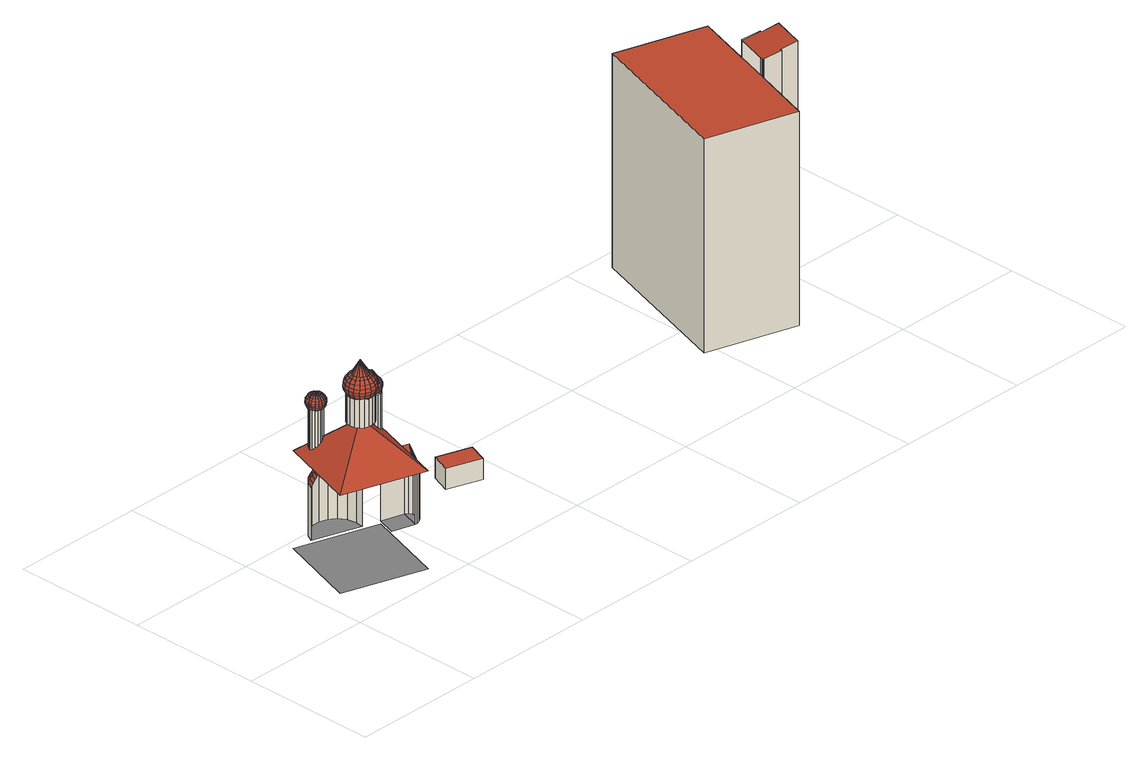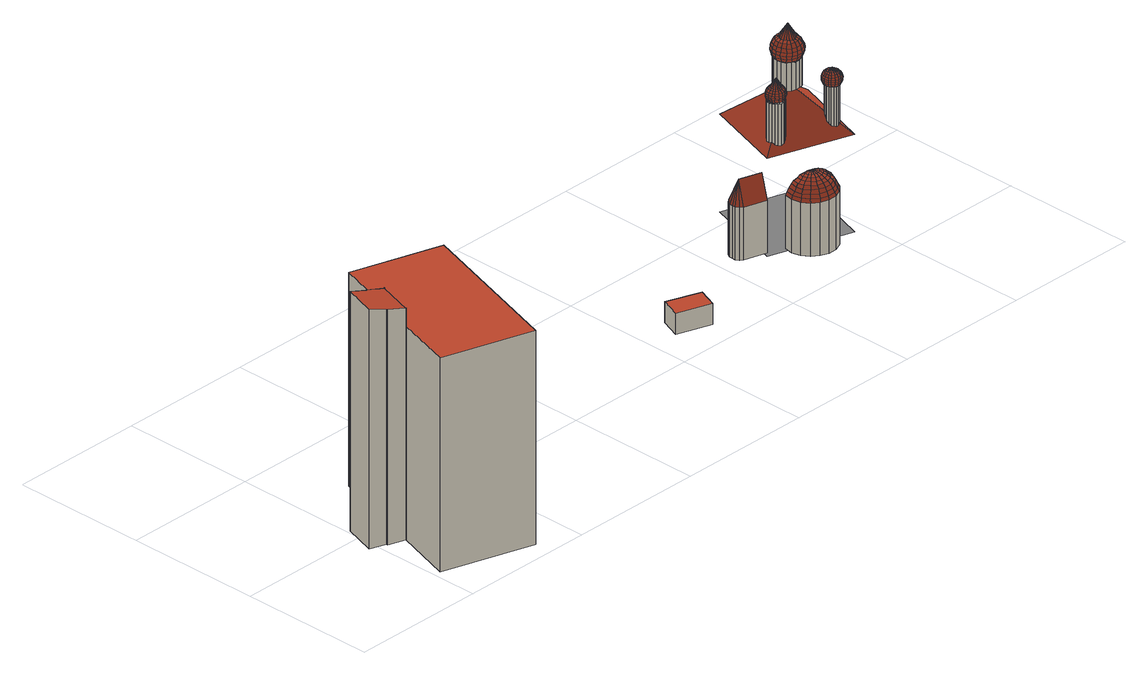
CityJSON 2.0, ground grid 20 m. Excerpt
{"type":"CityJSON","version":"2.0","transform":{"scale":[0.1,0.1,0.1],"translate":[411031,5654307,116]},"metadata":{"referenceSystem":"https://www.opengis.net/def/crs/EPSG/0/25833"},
"CityObjects":{
"building1":{"type":"Building","attributes":{"name":"Kirche des Heiligen Simeon vom Wunderbaren Berge","Gemeindeschluessel":14612000,"QualitaetDacherkennung":100,"Geometrietyp2DReferenz":"3000","function":"31001_3041","roofType":"9999"},"children":["building1-1","building1-2","building1-3","building1-4","building1-5","building1-6","building1-7","building1-8","building1-9","building1-10","building1-11"]},
"building1-1":{"type":"BuildingPart","attributes":{"Dachtyp_tdc":"tdcFreeFormRoof","Dachneigung":82.31,"QualitaetDacherkennung":100,"Geometrietyp2DReferenz":"3000","measuredHeight":8.08,"roofType":"5000"},"parents":["building1"],"geometry":[{"type":"Solid","lod":"2","boundaries":[[[[0,1,2,3]],[[1,4,5,2]],[[4,6,7,5]],[[6,8,9,7]],[[8,10,11,9]],[[10,12,13,11]],[[12,14,15,13]],[[14,16,17,15]],[[16,18,19,17]],[[18,20,21,19]],[[20,22,23,21]],[[22,24,25,23]],[[24,26,27,25]],[[26,28,29,27]],[[28,30,31,29]],[[30,32,33,31]],[[32,34,35,33]],[[34,0,3,35]],[[36,37,38]],[[36,38,39]],[[36,39,40]],[[36,40,41]],[[36,41,42]],[[36,42,43]],[[36,43,44]],[[36,44,45]],[[36,45,46]],[[36,46,47]],[[36,47,48]],[[36,48,49]],[[36,49,50]],[[36,50,51]],[[36,51,52]],[[36,52,53]],[[36,53,54]],[[36,54,37]],[[37,55,56,38]],[[38,56,57,39]],[[39,57,58,40]],[[40,58,59,41]],[[41,59,60,42]],[[42,60,61,43]],[[43,61,62,44]],[[44,62,63,45]],[[45,63,64,46]],[[46,64,65,47]],[[47,65,66,48]],[[48,66,67,49]],[[49,67,68,50]],[[50,68,69,51]],[[51,69,70,52]],[[52,70,71,53]],[[53,71,72,54]],[[54,72,55,37]],[[55,73,74,56]],[[56,74,75,57]],[[57,75,76,58]],[[58,76,77,59]],[[59,77,78,60]],[[60,78,79,61]],[[61,79,80,62]],[[62,80,81,63]],[[63,81,82,64]],[[64,82,83,65]],[[65,83,84,66]],[[66,84,85,67]],[[67,85,86,68]],[[68,86,87,69]],[[69,87,88,70]],[[70,88,89,71]],[[71,89,90,72]],[[72,90,73,55]],[[73,91,92,74]],[[74,92,93,75]],[[75,93,94,76]],[[76,94,95,77]],[[77,95,96,78]],[[78,96,97,79]],[[79,97,98,80]],[[80,98,99,81]],[[81,99,100,82]],[[82,100,101,83]],[[83,101,102,84]],[[84,102,103,85]],[[85,103,104,86]],[[86,104,105,87]],[[87,105,106,88]],[[88,106,107,89]],[[89,107,108,90]],[[90,108,91,73]],[[91,109,110,92]],[[92,110,111,93]],[[93,111,112,94]],[[94,112,113,95]],[[95,113,114,96]],[[96,114,115,97]],[[97,115,116,98]],[[98,116,117,99]],[[99,117,118,100]],[[100,118,119,101]],[[101,119,120,102]],[[102,120,121,103]],[[103,121,122,104]],[[104,122,123,105]],[[105,123,124,106]],[[106,124,125,107]],[[107,125,126,108]],[[108,126,109,91]],[[109,127,128,110]],[[110,128,129,111]],[[111,129,130,112]],[[112,130,131,113]],[[113,131,132,114]],[[114,132,133,115]],[[115,133,134,116]],[[116,134,135,117]],[[117,135,136,118]],[[118,136,137,119]],[[119,137,138,120]],[[120,138,139,121]],[[121,139,140,122]],[[122,140,141,123]],[[123,141,142,124]],[[124,142,143,125]],[[125,143,144,126]],[[126,144,127,109]],[[127,145,146,128]],[[128,146,147,129]],[[129,147,148,130]],[[130,148,149,131]],[[131,149,150,132]],[[132,150,151,133]],[[133,151,152,134]],[[134,152,153,135]],[[135,153,154,136]],[[136,154,155,137]],[[137,155,156,138]],[[138,156,157,139]],[[139,157,158,140]],[[140,158,159,141]],[[141,159,160,142]],[[142,160,161,143]],[[143,161,162,144]],[[144,162,145,127]],[[145,163,164,146]],[[146,164,165,147]],[[147,165,166,148]],[[148,166,167,149]],[[149,167,168,150]],[[150,168,169,151]],[[151,169,170,152]],[[152,170,171,153]],[[153,171,172,154]],[[154,172,173,155]],[[155,173,174,156]],[[156,174,175,157]],[[157,175,176,158]],[[158,176,177,159]],[[159,177,178,160]],[[160,178,179,161]],[[161,179,180,162]],[[162,180,163,145]],[[163,34,32,164]],[[164,32,30,165]],[[165,30,28,166]],[[166,28,26,167]],[[167,26,24,168]],[[168,24,22,169]],[[169,22,20,170]],[[170,20,18,171]],[[171,18,16,172]],[[172,16,14,173]],[[173,14,12,174]],[[174,12,10,175]],[[175,10,8,176]],[[176,8,6,177]],[[177,6,4,178]],[[178,4,1,179]],[[179,1,0,180]],[[180,0,34,163]],[[3,2,5,7,9,11,13,15,17,19,21,23,25,27,29,31,33,35]]]],"semantics":{"surfaces":[{"type":"WallSurface"},{"type":"RoofSurface"},{"type":"GroundSurface"}],"values":[[0,0,0,0,0,0,0,0,0,0,0,0,0,0,0,0,0,0,1,1,1,1,1,1,1,1,1,1,1,1,1,1,1,1,1,1,1,1,1,1,1,1,1,1,1,1,1,1,1,1,1,1,1,1,1,1,1,1,1,1,1,1,1,1,1,1,1,1,1,1,1,1,1,1,1,1,1,1,1,1,1,1,1,1,1,1,1,1,1,1,1,1,1,1,1,1,1,1,1,1,1,1,1,1,1,1,1,1,1,1,1,1,1,1,1,1,1,1,1,1,1,1,1,1,1,1,1,1,1,1,1,1,1,1,1,1,1,1,1,1,1,1,1,1,1,1,1,1,1,1,1,1,1,1,1,1,1,1,1,1,1,1,1,1,1,1,1,1,1,1,1,1,1,1,1,1,1,1,1,1,2]]}}]},
"building1-2":{"type":"BuildingPart","attributes":{"Dachtyp_tdc":"tdcFreeFormRoof","Dachneigung":82.28,"QualitaetDacherkennung":100,"Geometrietyp2DReferenz":"3000","measuredHeight":7.26,"roofType":"5000"},"parents":["building1"],"geometry":[{"type":"Solid","lod":"2","boundaries":[[[[181,182,183,184]],[[184,183,185,186]],[[186,185,187,188]],[[188,187,189,190]],[[190,189,191,192]],[[192,191,193,194]],[[194,193,195,196]],[[196,195,197,198]],[[198,197,199,200]],[[200,199,201,202]],[[202,201,203,204]],[[204,203,205,206]],[[206,205,207,208]],[[208,207,209,210]],[[210,209,211,212]],[[212,211,213,214]],[[214,213,215,216]],[[215,217,218,182]],[[182,218,219,183]],[[183,219,220,185]],[[185,220,221,187]],[[187,221,222,189]],[[189,222,223,191]],[[191,223,224,193]],[[193,224,225,195]],[[195,225,226,197]],[[197,226,227,199]],[[199,227,228,201]],[[201,228,229,203]],[[203,229,230,205]],[[205,230,231,207]],[[207,231,232,209]],[[209,232,233,211]],[[211,233,234,213]],[[213,234,217,215]],[[217,235,236,218]],[[218,236,237,219]],[[219,237,238,220]],[[220,238,239,221]],[[221,239,240,222]],[[222,240,241,223]],[[223,241,242,224]],[[224,242,243,225]],[[225,243,244,226]],[[226,244,245,227]],[[227,245,246,228]],[[228,246,247,229]],[[229,247,248,230]],[[230,248,249,231]],[[231,249,250,232]],[[232,250,251,233]],[[233,251,252,234]],[[234,252,235,217]],[[235,253,254,236]],[[236,254,255,237]],[[237,255,256,238]],[[238,256,257,239]],[[239,257,258,240]],[[240,258,259,241]],[[241,259,260,242]],[[242,260,261,243]],[[243,261,262,244]],[[244,262,263,245]],[[245,263,264,246]],[[246,264,265,247]],[[247,265,266,248]],[[248,266,267,249]],[[249,267,268,250]],[[250,268,269,251]],[[251,269,270,252]],[[252,270,253,235]],[[271,272,273,274,275,276,277,278,279,280,281,282,283,284,285,286,287,288]],[[270,269,272,271]],[[269,268,273,272]],[[268,267,274,273]],[[267,266,275,274]],[[266,265,276,275]],[[265,264,277,276]],[[264,263,278,277]],[[263,262,279,278]],[[262,261,280,279]],[[261,260,281,280]],[[260,259,282,281]],[[259,258,283,282]],[[258,257,284,283]],[[257,256,285,284]],[[256,255,286,285]],[[255,254,287,286]],[[254,253,288,287]],[[253,270,271,288]],[[289,290,291]],[[289,291,292]],[[289,292,293]],[[289,293,294]],[[289,294,295]],[[289,295,296]],[[289,296,297]],[[289,297,298]],[[289,298,299]],[[289,299,300]],[[289,300,301]],[[289,301,302]],[[289,302,303]],[[289,303,304]],[[289,304,305]],[[289,305,306]],[[289,306,307]],[[289,307,290]],[[290,308,309,291]],[[291,309,310,292]],[[292,310,311,293]],[[293,311,312,294]],[[294,312,313,295]],[[295,313,314,296]],[[296,314,315,297]],[[297,315,316,298]],[[298,316,317,299]],[[299,317,318,300]],[[300,318,319,301]],[[301,319,320,302]],[[302,320,321,303]],[[303,321,322,304]],[[304,322,323,305]],[[305,323,324,306]],[[306,324,325,307]],[[307,325,308,290]],[[308,326,327,309]],[[309,327,328,310]],[[310,328,329,311]],[[311,329,330,312]],[[312,330,331,313]],[[313,331,332,314]],[[314,332,333,315]],[[315,333,334,316]],[[316,334,335,317]],[[317,335,336,318]],[[318,336,337,319]],[[319,337,338,320]],[[320,338,339,321]],[[321,339,340,322]],[[322,340,341,323]],[[323,341,342,324]],[[324,342,343,325]],[[325,343,326,308]],[[326,344,345,327]],[[327,345,346,328]],[[328,346,347,329]],[[329,347,348,330]],[[330,348,349,331]],[[331,349,350,332]],[[332,350,351,333]],[[333,351,352,334]],[[334,352,353,335]],[[335,353,354,336]],[[336,354,355,337]],[[337,355,356,338]],[[338,356,357,339]],[[339,357,358,340]],[[340,358,359,341]],[[341,359,360,342]],[[342,360,361,343]],[[343,361,344,326]],[[344,216,181,345]],[[345,181,184,346]],[[346,184,186,347]],[[347,186,188,348]],[[348,188,190,349]],[[349,190,192,350]],[[350,192,194,351]],[[351,194,196,352]],[[352,196,198,353]],[[353,198,200,354]],[[354,200,202,355]],[[355,202,204,356]],[[356,204,206,357]],[[357,206,208,358]],[[358,208,210,359]],[[359,210,212,360]],[[360,212,214,361]],[[361,214,216,344]],[[216,215,182,181]]]],"semantics":{"surfaces":[{"type":"RoofSurface"},{"type":"GroundSurface"},{"type":"WallSurface"}],"values":[[0,0,0,0,0,0,0,0,0,0,0,0,0,0,0,0,0,0,0,0,0,0,0,0,0,0,0,0,0,0,0,0,0,0,0,0,0,0,0,0,0,0,0,0,0,0,0,0,0,0,0,0,0,0,0,0,0,0,0,0,0,0,0,0,0,0,0,0,0,0,0,1,2,2,2,2,2,2,2,2,2,2,2,2,2,2,2,2,2,2,0,0,0,0,0,0,0,0,0,0,0,0,0,0,0,0,0,0,0,0,0,0,0,0,0,0,0,0,0,0,0,0,0,0,0,0,0,0,0,0,0,0,0,0,0,0,0,0,0,0,0,0,0,0,0,0,0,0,0,0,0,0,0,0,0,0,0,0,0,0,0,0,0,0,0,0,0,0,0,0,0,0,0,0,0,0,0,0,0,0,0]]}}]},
"building1-3":{"type":"BuildingPart","attributes":{"Dachtyp_tdc":"tdcPolyFlatRoof","Dachneigung":0,"QualitaetDacherkennung":100,"Geometrietyp2DReferenz":"3000","measuredHeight":5.26,"roofType":"1000"},"parents":["building1"],"geometry":[{"type":"Solid","lod":"2","boundaries":[[[[362,363,364,365]],[[363,366,367,364]],[[366,368,369,367]],[[368,370,371,369]],[[370,372,373,371]],[[372,374,375,373]],[[374,376,377,375]],[[376,378,379,377]],[[378,380,381,379]],[[380,382,383,381]],[[382,384,385,383]],[[384,386,387,385]],[[386,388,389,387]],[[388,390,391,389]],[[390,392,393,391]],[[392,394,395,393]],[[394,396,397,395]],[[396,362,365,397]],[[396,394,392,390,388,386,384,382,380,378,376,374,372,370,368,366,363,362]],[[365,364,367,369,371,373,375,377,379,381,383,385,387,389,391,393,395,397]]]],"semantics":{"surfaces":[{"type":"WallSurface"},{"type":"RoofSurface"},{"type":"GroundSurface"}],"values":[[0,0,0,0,0,0,0,0,0,0,0,0,0,0,0,0,0,0,1,2]]}}]},
"building1-4":{"type":"BuildingPart","attributes":{"Dachtyp_tdc":"tdcPyramidRoof","Dachneigung":45,"QualitaetDacherkennung":100,"Geometrietyp2DReferenz":"3000","measuredHeight":20.8,"roofType":"4000"},"parents":["building1"],"geometry":[{"type":"MultiSurface","lod":"2","boundaries":[[[398,399,400]],[[401,398,400]],[[402,401,400]],[[399,402,400]],[[403,404,405,406]]],"semantics":{"surfaces":[{"type":"RoofSurface"},{"type":"GroundSurface"}],"values":[0,0,0,0,1]}}]},
"building1-5":{"type":"BuildingPart","attributes":{"Dachtyp_tdc":"tdcTentRoof","Dachneigung":58.61,"QualitaetDacherkennung":100,"Geometrietyp2DReferenz":"3000","measuredHeight":1.96,"roofType":"4000"},"parents":["building1"],"geometry":[{"type":"Solid","lod":"2","boundaries":[[[[407,408,409]],[[410,407,409]],[[411,410,409]],[[412,411,409]],[[413,412,409]],[[414,413,409]],[[415,414,409]],[[416,415,409]],[[417,416,409]],[[418,417,409]],[[419,418,409]],[[420,419,409]],[[421,420,409]],[[422,421,409]],[[423,422,409]],[[424,423,409]],[[425,424,409]],[[408,425,409]],[[408,407,410,411,412,413,414,415,416,417,418,419,420,421,422,423,424,425]]]],"semantics":{"surfaces":[{"type":"RoofSurface"},{"type":"GroundSurface"}],"values":[[0,0,0,0,0,0,0,0,0,0,0,0,0,0,0,0,0,0,1]]}}]},
"building1-6":{"type":"BuildingPart","attributes":{"Dachtyp_tdc":"tdcFreeFormRoof","Dachneigung":89.97,"QualitaetDacherkennung":100,"Geometrietyp2DReferenz":"3000","measuredHeight":10.67,"roofType":"5000"},"parents":["building1"],"geometry":[{"type":"MultiSurface","lod":"2","boundaries":[[[426,427,428,429]],[[427,430,431,428]],[[430,432,433,431]],[[432,434,435,433]],[[434,436,437,435]],[[436,438,439,437]],[[438,440,441,439]],[[440,442,443,441]],[[442,444,445,443]],[[446,447,448]],[[446,448,449]],[[446,449,450]],[[446,450,451]],[[446,451,452]],[[446,452,453]],[[446,453,454]],[[446,454,455]],[[446,455,456]],[[446,456,447]],[[447,457,458,448]],[[448,458,459,449]],[[449,459,460,450]],[[450,460,461,451]],[[451,461,462,452]],[[452,462,463,453]],[[453,463,464,454]],[[454,464,465,455]],[[455,465,466,456]],[[456,466,457,447]],[[457,467,468,458]],[[458,468,469,459]],[[459,469,470,460]],[[460,470,471,461]],[[461,471,472,462]],[[462,472,473,463]],[[463,473,474,464]],[[464,474,475,465]],[[465,475,476,466]],[[466,476,467,457]],[[468,477,478,469]],[[469,478,479,470]],[[470,479,480,471]],[[471,480,481,472]],[[472,481,482,473]],[[473,482,483,474]],[[474,483,484,475]],[[475,484,485,476]],[[476,485,486,467]],[[486,487,488,477]],[[477,488,489,478]],[[478,489,490,479]],[[479,490,491,480]],[[480,491,492,481]],[[481,492,493,482]],[[482,493,494,483]],[[483,494,495,484]],[[484,495,496,485]],[[485,496,487,486]],[[488,497,498,489]],[[489,498,499,490]],[[490,499,500,491]],[[491,500,501,492]],[[492,501,502,493]],[[493,502,503,494]],[[494,503,504,495]],[[495,504,505,496]],[[496,505,506,487]],[[497,507,508,498]],[[498,508,509,499]],[[499,509,510,500]],[[500,510,511,501]],[[501,511,512,502]],[[502,512,513,503]],[[503,513,514,504]],[[504,514,515,505]],[[505,515,516,506]],[[507,517,518,508]],[[508,518,519,509]],[[509,519,520,510]],[[510,520,521,511]],[[511,521,522,512]],[[512,522,523,513]],[[513,523,524,514]],[[514,524,525,515]],[[515,525,526,516]],[[517,444,442,518]],[[518,442,440,519]],[[519,440,438,520]],[[520,438,436,521]],[[521,436,434,522]],[[522,434,432,523]],[[523,432,430,524]],[[524,430,427,525]],[[525,427,426,526]],[[429,428,431,433,435,437,439,441,443,445]]],"semantics":{"surfaces":[{"type":"WallSurface"},{"type":"RoofSurface"},{"type":"GroundSurface"}],"values":[0,0,0,0,0,0,0,0,0,1,1,1,1,1,1,1,1,1,1,1,1,1,1,1,1,1,1,1,1,1,1,1,1,1,1,1,1,1,1,1,1,1,1,1,1,1,1,1,1,1,1,1,1,1,1,1,1,1,1,1,1,1,1,1,1,1,1,1,1,1,1,1,1,1,1,1,1,1,1,1,1,1,1,1,1,1,1,1,1,1,1,1,1,1,2]}}]},
"building1-7":{"type":"BuildingPart","attributes":{"Dachtyp_tdc":"tdcFreeFormRoof","Dachneigung":82.31,"QualitaetDacherkennung":100,"Geometrietyp2DReferenz":"3000","measuredHeight":2.2,"roofType":"5000"},"parents":["building1"],"geometry":[{"type":"MultiSurface","lod":"2","boundaries":[[[527,528,529]],[[527,529,530]],[[527,530,531]],[[527,531,532]],[[527,532,533]],[[527,533,534]],[[527,534,535]],[[527,535,536]],[[527,536,537]],[[527,537,538]],[[527,538,539]],[[527,539,540]],[[527,540,541]],[[527,541,542]],[[527,542,543]],[[527,543,544]],[[527,544,545]],[[527,545,528]],[[528,546,547,529]],[[529,547,548,530]],[[530,548,549,531]],[[531,549,550,532]],[[532,550,551,533]],[[533,551,552,534]],[[534,552,553,535]],[[535,553,554,536]],[[536,554,555,537]],[[537,555,556,538]],[[538,556,557,539]],[[539,557,558,540]],[[540,558,559,541]],[[541,559,560,542]],[[542,560,561,543]],[[543,561,562,544]],[[544,562,563,545]],[[545,563,546,528]],[[546,564,565,547]],[[547,565,566,548]],[[548,566,567,549]],[[549,567,568,550]],[[550,568,569,551]],[[551,569,570,552]],[[552,570,571,553]],[[553,571,572,554]],[[554,572,573,555]],[[555,573,574,556]],[[556,574,575,557]],[[557,575,576,558]],[[558,576,577,559]],[[559,577,578,560]],[[560,578,579,561]],[[561,579,580,562]],[[562,580,581,563]],[[563,581,564,546]],[[564,582,583,565]],[[565,583,584,566]],[[566,584,585,567]],[[567,585,586,568]],[[568,586,587,569]],[[569,587,588,570]],[[570,588,589,571]],[[571,589,590,572]],[[572,590,591,573]],[[573,591,592,574]],[[574,592,593,575]],[[575,593,594,576]],[[576,594,595,577]],[[577,595,596,578]],[[578,596,597,579]],[[579,597,598,580]],[[580,598,599,581]],[[581,599,582,564]],[[582,600,601,583]],[[583,601,602,584]],[[584,602,603,585]],[[585,603,604,586]],[[586,604,605,587]],[[587,605,606,588]],[[588,606,607,589]],[[589,607,608,590]],[[590,608,609,591]],[[591,609,610,592]],[[592,610,611,593]],[[593,611,612,594]],[[594,612,613,595]],[[595,613,614,596]],[[596,614,615,597]],[[597,615,616,598]],[[598,616,617,599]],[[599,617,600,582]],[[600,618,619,601]],[[601,619,620,602]],[[602,620,621,603]],[[603,621,622,604]],[[604,622,623,605]],[[605,623,624,606]],[[606,624,625,607]],[[607,625,626,608]],[[608,626,627,609]],[[609,627,628,610]],[[610,628,629,611]],[[611,629,630,612]],[[612,630,631,613]],[[613,631,632,614]],[[614,632,633,615]],[[615,633,634,616]],[[616,634,635,617]],[[617,635,618,600]],[[618,636,637,619]],[[619,637,638,620]],[[620,638,639,621]],[[621,639,640,622]],[[622,640,641,623]],[[623,641,642,624]],[[624,642,643,625]],[[625,643,644,626]],[[626,644,645,627]],[[627,645,646,628]],[[628,646,647,629]],[[629,647,648,630]],[[630,648,649,631]],[[631,649,650,632]],[[632,650,651,633]],[[633,651,652,634]],[[634,652,653,635]],[[635,653,636,618]],[[636,654,655,637]],[[637,655,656,638]],[[638,656,657,639]],[[639,657,658,640]],[[640,658,659,641]],[[641,659,660,642]],[[642,660,661,643]],[[643,661,662,644]],[[644,662,663,645]],[[645,663,664,646]],[[646,664,665,647]],[[647,665,666,648]],[[648,666,667,649]],[[649,667,668,650]],[[650,668,669,651]],[[651,669,670,652]],[[652,670,671,653]],[[653,671,654,636]],[[654,672,673,655]],[[655,673,674,656]],[[656,674,675,657]],[[657,675,676,658]],[[658,676,677,659]],[[659,677,678,660]],[[660,678,679,661]],[[661,679,680,662]],[[662,680,681,663]],[[663,681,682,664]],[[664,682,683,665]],[[665,683,684,666]],[[666,684,685,667]],[[667,685,686,668]],[[668,686,687,669]],[[669,687,688,670]],[[670,688,689,671]],[[671,689,672,654]]],"semantics":{"surfaces":[{"type":"RoofSurface"}],"values":[0,0,0,0,0,0,0,0,0,0,0,0,0,0,0,0,0,0,0,0,0,0,0,0,0,0,0,0,0,0,0,0,0,0,0,0,0,0,0,0,0,0,0,0,0,0,0,0,0,0,0,0,0,0,0,0,0,0,0,0,0,0,0,0,0,0,0,0,0,0,0,0,0,0,0,0,0,0,0,0,0,0,0,0,0,0,0,0,0,0,0,0,0,0,0,0,0,0,0,0,0,0,0,0,0,0,0,0,0,0,0,0,0,0,0,0,0,0,0,0,0,0,0,0,0,0,0,0,0,0,0,0,0,0,0,0,0,0,0,0,0,0,0,0,0,0,0,0,0,0,0,0,0,0,0,0,0,0,0,0,0,0]}}]},
"building1-8":{"type":"BuildingPart","attributes":{"Dachtyp_tdc":"tdcTentRoof","Dachneigung":58.6,"QualitaetDacherkennung":100,"Geometrietyp2DReferenz":"3000","measuredHeight":1.21,"roofType":"4000"},"parents":["building1"],"geometry":[{"type":"Solid","lod":"2","boundaries":[[[[562,690,691]],[[692,562,691]],[[693,692,691]],[[694,693,691]],[[695,694,691]],[[557,695,691]],[[696,557,691]],[[555,696,691]],[[697,555,691]],[[698,697,691]],[[552,698,691]],[[551,552,691]],[[550,551,691]],[[549,550,691]],[[699,549,691]],[[700,699,691]],[[701,700,691]],[[690,701,691]],[[690,562,692,693,694,695,557,696,555,697,698,552,551,550,549,699,700,701]]]],"semantics":{"surfaces":[{"type":"RoofSurface"},{"type":"GroundSurface"}],"values":[[0,0,0,0,0,0,0,0,0,0,0,0,0,0,0,0,0,0,1]]}}]},
"building1-9":{"type":"BuildingPart","attributes":{"Dachtyp_tdc":"tdcPolyFlatRoof","Dachneigung":0,"QualitaetDacherkennung":100,"Geometrietyp2DReferenz":"3000","measuredHeight":6.14,"roofType":"1000"},"parents":["building1"],"geometry":[{"type":"MultiSurface","lod":"2","boundaries":[[[702,703,704,705]],[[703,706,707,704]],[[706,708,709,707]],[[708,710,711,709]],[[710,712,713,711]],[[712,714,715,713]],[[714,716,717,715]],[[716,718,719,717]],[[718,720,721,719]],[[720,722,723,721]],[[722,724,725,723]],[[724,726,727,725]],[[726,728,729,727]],[[728,730,731,729]],[[730,732,733,731]],[[732,734,735,733]],[[734,736,737,735]],[[736,702,705,737]],[[705,704,707,709,711,713,715,717,719,721,723,725,727,729,731,733,735,737]]],"semantics":{"surfaces":[{"type":"WallSurface"},{"type":"GroundSurface"}],"values":[0,0,0,0,0,0,0,0,0,0,0,0,0,0,0,0,0,0,1]}}]},
"building1-10":{"type":"BuildingPart","attributes":{"Dachtyp_tdc":"tdcGableRoof","Dachneigung":66.31,"QualitaetDacherkennung":100,"Geometrietyp2DReferenz":"3000","measuredHeight":11.18,"roofType":"3100"},"parents":["building1"],"geometry":[{"type":"MultiSurface","lod":"2","boundaries":[[[738,739,740,741]],[[742,743,744,745]],[[739,738,745,744]],[[746,747,741,740]]],"semantics":{"surfaces":[{"type":"WallSurface"},{"type":"RoofSurface"},{"type":"GroundSurface"}],"values":[0,1,1,2]}}]},
"building1-11":{"type":"BuildingPart","attributes":{"Dachtyp_tdc":"tdcTentRoof","Dachneigung":89.99,"QualitaetDacherkennung":100,"Geometrietyp2DReferenz":"3000","measuredHeight":11.19,"roofType":"4000"},"parents":["building1"],"geometry":[{"type":"MultiSurface","lod":"2","boundaries":[[[748,749,750,751]],[[749,752,753,750]],[[752,754,755,753]],[[754,743,746,755]],[[739,756,757,740]],[[756,758,759,757]],[[758,760,761,759]],[[760,748,751,761]],[[749,748,744]],[[752,749,744]],[[754,752,744]],[[743,754,744]],[[756,739,744]],[[758,756,744]],[[760,758,744]],[[748,760,744]],[[751,750,753,755,746,740,757,759,761]]],"semantics":{"surfaces":[{"type":"WallSurface"},{"type":"RoofSurface"},{"type":"GroundSurface"}],"values":[0,0,0,0,0,0,0,0,1,1,1,1,1,1,1,1,2]}}]},
"building2":{"type":"Building","attributes":{"Dachtyp_tdc":"tdcPolyFlatRoof","Gemeindeschluessel":14612000,"Dachneigung":0,"QualitaetDacherkennung":43,"Geometrietyp2DReferenz":"3000","measuredHeight":3.14,"function":"31001_9998","roofType":"1000"},"geometry":[{"type":"Solid","lod":"2","boundaries":[[[[762,763,764,765]],[[763,766,767,764]],[[766,768,769,767]],[[768,762,765,769]],[[768,766,763,762]],[[765,764,767,769]]]],"semantics":{"surfaces":[{"type":"WallSurface"},{"type":"RoofSurface"},{"type":"GroundSurface"}],"values":[[0,0,0,0,1,2]]}}]},
"building3":{"type":"Building","attributes":{"Gemeindeschluessel":14612000,"Geometrietyp2DReferenz":"3000","function":"31001_9998","roofType":"9999"},"children":["building3-1","building3-2"]},
"building3-1":{"type":"BuildingPart","attributes":{"Dachtyp_tdc":"tdcPolyFlatRoof","Dachneigung":12.58,"QualitaetDacherkennung":25,"Geometrietyp2DReferenz":"3000","measuredHeight":35.52,"roofType":"2100"},"parents":["building3"],"geometry":[{"type":"MultiSurface","lod":"2","boundaries":[[[770,771,772,773,774]],[[771,775,776,772]],[[775,777,778,776]],[[777,779,780,778]],[[779,781,782,780]],[[781,783,784,782]],[[783,785,786,784]],[[785,787,788,786]],[[787,789,790,791,788]],[[789,787,785,783,781,779,777,775,771,770,792,793]],[[773,772,776,778,780,782,784,786,788,791]]],"semantics":{"surfaces":[{"type":"WallSurface"},{"type":"RoofSurface"},{"type":"GroundSurface"}],"values":[0,0,0,0,0,0,0,0,0,1,2]}}]},
"building3-2":{"type":"BuildingPart","attributes":{"Dachtyp_tdc":"tdcPolyFlatRoof","Dachneigung":0,"QualitaetDacherkennung":57,"Geometrietyp2DReferenz":"3000","measuredHeight":31.68,"roofType":"1000"},"parents":["building3"],"geometry":[{"type":"MultiSurface","lod":"2","boundaries":[[[790,794,795,791]],[[794,796,797,795]],[[796,798,799,797]],[[798,800,801,799]],[[800,774,773,801]],[[800,798,796,794,790,774]],[[791,795,797,799,801,773]]],"semantics":{"surfaces":[{"type":"WallSurface"},{"type":"RoofSurface"},{"type":"GroundSurface"}],"values":[0,0,0,0,0,1,2]}}]}
},
"vertices":[
[69,131,248],[68,128,248],[68,128,189],[69,131,189],[65,125,248],[65,125,189],[62,124,248],[62,124,189],[59,124,248],[59,124,189],[55,125,248],[55,125,189],[53,128,248],[53,128,189],[51,131,248],[51,131,189],[50,134,248],[50,134,189],[51,137,248],[51,137,189],[53,140,248],[53,140,189],[55,142,248],[55,142,189],[59,144,248],[59,144,189],[62,144,248],[62,144,189],[65,142,248],[65,142,189],[68,140,248],[68,140,189],[69,137,248],[69,137,189],[70,134,248],[70,134,189],[60,134,270],[64,134,269],[64,135,269],[63,136,269],[62,137,269],[61,137,269],[60,137,269],[58,137,269],[57,136,269],[57,135,269],[57,134,269],[57,133,269],[57,132,269],[58,131,269],[60,130,269],[61,130,269],[62,131,269],[63,132,269],[64,133,269],[67,134,268],[67,136,268],[66,138,268],[64,140,268],[61,141,268],[59,141,268],[57,140,268],[55,138,268],[54,136,268],[53,134,268],[54,132,268],[55,129,268],[57,128,268],[59,127,268],[61,127,268],[64,128,268],[66,129,268],[67,132,268],[70,134,266],[70,137,266],[68,140,266],[65,143,266],[62,144,266],[58,144,266],[55,143,266],[53,140,266],[51,137,266],[50,134,266],[51,131,266],[53,128,266],[55,125,266],[58,124,266],[62,124,266],[65,125,266],[68,128,266],[70,131,266],[72,134,263],[72,138,263],[70,142,263],[66,144,263],[62,146,263],[58,146,263],[54,144,263],[51,142,263],[49,138,263],[48,134,263],[49,130,263],[51,126,263],[54,123,263],[58,122,263],[62,122,263],[66,123,263],[70,126,263],[72,130,263],[74,134,260],[73,139,260],[71,143,260],[67,146,260],[63,147,260],[58,147,260],[53,146,260],[50,143,260],[47,139,260],[47,134,260],[47,129,260],[50,125,260],[53,122,260],[58,121,260],[63,121,260],[67,122,260],[71,125,260],[73,129,260],[74,134,257],[73,139,257],[71,143,257],[67,146,257],[63,148,257],[58,148,257],[53,146,257],[49,143,257],[47,139,257],[46,134,257],[47,129,257],[49,125,257],[53,122,257],[58,120,257],[63,120,257],[67,122,257],[71,125,257],[73,129,257],[74,134,254],[73,139,254],[71,143,254],[67,146,254],[63,147,254],[58,147,254],[53,146,254],[50,143,254],[48,139,254],[47,134,254],[48,129,254],[50,125,254],[53,122,254],[58,121,254],[63,121,254],[67,122,254],[71,125,254],[73,129,254],[72,134,250],[72,138,250],[69,142,250],[66,144,250],[62,146,250],[58,146,250],[54,144,250],[51,142,250],[49,138,250],[48,134,250],[49,130,250],[51,126,250],[54,123,250],[58,122,250],[62,122,250],[66,123,250],[69,126,250],[72,130,250],
[108,89,296],[109,89,291],[105,96,291],[104,96,296],[99,101,291],[99,101,296],[92,104,291],[92,103,296],[84,104,291],[84,103,296],[76,101,291],[77,101,296],[70,96,291],[71,96,296],[66,89,291],[67,89,296],[65,82,291],[66,82,296],[66,74,291],[67,74,296],[70,67,291],[71,67,296],[76,62,291],[77,63,296],[84,59,291],[84,60,296],[92,59,291],[92,60,296],[99,62,291],[99,63,296],[105,67,291],[104,67,296],[109,74,291],[108,74,296],[110,82,291],[110,82,296],[110,82,286],[108,89,286],[104,96,286],[99,100,286],[91,103,286],[84,103,286],[77,100,286],[71,96,286],[67,89,286],[66,82,286],[67,74,286],[71,68,286],[77,63,286],[84,60,286],[91,60,286],[99,63,286],[104,68,286],[108,74,286],[107,82,281],[106,88,281],[103,94,281],[97,98,281],[91,101,281],[84,101,281],[78,98,281],[73,94,281],[69,88,281],[68,82,281],[69,75,281],[73,69,281],[78,65,281],[84,62,281],[91,62,281],[97,65,281],[103,69,281],[106,75,281],[104,82,276],[103,87,276],[100,92,276],[96,95,276],[90,97,276],[85,97,276],[80,95,276],[76,92,276],[73,87,276],[72,82,276],[73,76,276],[76,71,276],[80,68,276],[85,66,276],[90,66,276],[96,68,276],[100,71,276],[103,76,276],[103,76,239],[100,71,239],[96,68,239],[90,66,239],[85,66,239],[80,68,239],[76,71,239],[73,76,239],[72,82,239],[73,87,239],[76,92,239],[80,95,239],[85,97,239],[90,97,239],[96,95,239],[100,92,239],[103,87,239],[104,82,239],[88,82,312],[94,82,311],[93,84,311],[92,85,311],[91,87,311],[89,87,311],[87,87,311],[85,87,311],[83,85,311],[82,84,311],[82,82,311],[82,80,311],[83,78,311],[85,76,311],[87,76,311],[89,76,311],[91,76,311],[92,78,311],[93,80,311],[99,82,309],[98,85,309],[96,89,309],[93,91,309],[90,93,309],[86,93,309],[82,91,309],[79,89,309],[77,85,309],[76,82,309],[77,78,309],[79,74,309],[82,72,309],[86,70,309],[90,70,309],[93,72,309],[96,74,309],[98,78,309],[104,82,306],[103,87,306],[100,92,306],[96,95,306],[90,97,306],[85,97,306],[80,95,306],[75,92,306],[73,87,306],[72,82,306],[73,76,306],[75,71,306],[80,68,306],[85,66,306],[90,66,306],[96,68,306],[100,71,306],[103,76,306],[107,82,301],[106,88,301],[103,94,301],[98,99,301],[91,101,301],[84,101,301],[78,99,301],[73,94,301],[69,88,301],[68,82,301],[69,75,301],[73,69,301],[78,65,301],[84,62,301],[91,62,301],[98,65,301],[103,69,301],[106,75,301],
[106,75,291],[102,69,291],[102,69,238],[106,75,238],[97,65,291],[97,65,238],[91,63,291],[91,63,238],[84,63,291],[84,63,238],[78,65,291],[78,65,238],[73,69,291],[73,69,238],[70,75,291],[70,75,238],[69,82,291],[69,82,238],[70,88,291],[70,88,238],[73,94,291],[73,94,238],[78,98,291],[78,98,238],[84,100,291],[84,100,238],[91,100,291],[91,100,238],[97,98,291],[97,98,238],[102,94,291],[102,94,238],[106,88,291],[106,88,238],[107,82,291],[107,82,238],
[47,161,178],[8,41,178],[88,82,241],[167,122,178],[129,2,178],[8,41,33],[47,161,33],[167,122,33],[129,2,33],
[97,74,308],[99,77,308],[88,82,328],[94,71,308],[90,69,308],[86,69,308],[82,71,308],[78,74,308],[76,77,308],[75,82,308],[76,86,308],[78,89,308],[82,92,308],[86,94,308],[90,94,308],[94,92,308],[97,89,308],[99,86,308],[100,82,308],
[72,153,116],[78,164,116],[78,164,37],[72,153,37],[87,173,116],[87,173,37],[99,178,116],[99,178,37],[112,178,116],[112,178,37],[124,174,116],[124,174,37],[134,167,116],[134,167,37],[141,156,116],[141,156,37],[144,143,116],[144,143,37],[142,130,116],[142,130,37],[107,142,144],[102,143,144],[112,140,144],[112,142,144],[112,144,144],[111,145,144],[110,147,144],[108,147,144],[106,147,144],[104,146,144],[103,145,144],[97,145,143],[117,139,143],[118,142,143],[117,146,143],[115,149,143],[112,151,143],[108,152,143],[105,152,143],[101,151,143],[99,148,143],[92,147,141],[122,137,141],[123,142,141],[121,148,141],[119,152,141],[114,156,141],[109,157,141],[104,157,141],[99,155,141],[95,151,141],[126,136,138],[127,143,138],[126,149,138],[122,155,138],[117,160,138],[110,162,138],[103,162,138],[96,159,138],[91,154,138],[88,148,138],[84,149,135],[131,134,135],[132,143,135],[130,151,135],[125,158,135],[119,164,135],[110,166,135],[102,166,135],[94,163,135],[88,157,135],[134,133,131],[136,143,131],[134,153,131],[128,161,131],[120,167,131],[111,170,131],[101,170,131],[92,166,131],[84,159,131],[80,150,131],[137,132,126],[139,143,126],[137,154,126],[131,163,126],[122,170,126],[111,173,126],[100,173,126],[90,169,126],[82,161,126],[77,151,126],[140,131,121],[142,143,121],[139,155,121],[133,165,121],[123,173,121],[112,176,121],[100,176,121],[89,171,121],[80,163,121],[74,152,121],
[138,110,270],[142,110,269],[142,111,269],[141,112,269],[140,113,269],[139,113,269],[138,113,269],[137,113,269],[136,112,269],[135,111,269],[135,110,269],[135,108,269],[136,107,269],[137,106,269],[138,106,269],[139,106,269],[140,106,269],[141,107,269],[142,108,269],[145,110,268],[145,112,268],[144,114,268],[142,116,268],[140,117,268],[137,117,268],[135,116,268],[133,114,268],[132,112,268],[131,110,268],[132,107,268],[133,105,268],[135,104,268],[137,103,268],[140,103,268],[142,104,268],[144,105,268],[145,107,268],[148,110,266],[148,113,266],[146,116,266],[143,118,266],[140,119,266],[137,119,266],[133,118,266],[131,116,266],[129,113,266],[128,110,266],[129,106,266],[131,103,266],[133,101,266],[137,100,266],[140,100,266],[143,101,266],[146,103,266],[148,106,266],[151,110,263],[150,114,263],[148,117,263],[144,120,263],[140,122,263],[136,122,263],[132,120,263],[129,117,263],[127,114,263],[126,110,263],[127,105,263],[129,102,263],[132,99,263],[136,98,263],[140,98,263],[144,99,263],[148,102,263],[150,105,263],[152,110,260],[151,114,260],[149,118,260],[145,121,260],[141,123,260],[136,123,260],[132,121,260],[128,118,260],[126,114,260],[125,110,260],[126,105,260],[128,101,260],[132,98,260],[136,96,260],[141,96,260],[145,98,260],[149,101,260],[151,105,260],[152,110,257],[152,114,257],[149,119,257],[145,122,257],[141,123,257],[136,123,257],[131,122,257],[128,119,257],[125,114,257],[124,110,257],[125,105,257],[128,101,257],[131,98,257],[136,96,257],[141,96,257],[145,98,257],[149,101,257],[152,105,257],[152,110,254],[151,114,254],[149,118,254],[145,121,254],[141,123,254],[136,123,254],[132,121,254],[128,118,254],[126,114,254],[125,110,254],[126,105,254],[128,101,254],[132,98,254],[136,96,254],[141,96,254],[145,98,254],[149,101,254],[151,105,254],[150,110,250],[150,114,250],[148,117,250],[144,120,250],[140,122,250],[136,122,250],[132,120,250],[129,117,250],[127,114,250],[126,110,250],[127,106,250],[129,102,250],[132,99,250],[136,98,250],[140,98,250],[144,99,250],[148,102,250],[150,106,250],[148,110,248],[148,113,248],[146,116,248],[143,118,248],[140,119,248],[137,119,248],[133,118,248],[131,116,248],[129,113,248],[129,110,248],[129,106,248],[131,103,248],[133,101,248],[137,100,248],[140,100,248],[143,101,248],[146,103,248],[148,106,248],
[146,107,268],[138,110,280],[142,103,268],[140,102,268],[137,102,268],[135,103,268],[131,107,268],[131,112,268],[133,115,268],[144,115,268],[146,112,268],[146,110,268],
[150,105,248],[148,102,248],[148,102,186],[150,105,186],[145,99,248],[145,99,186],[141,97,248],[141,97,186],[136,97,248],[136,97,186],[132,99,248],[132,99,186],[129,102,248],[129,102,186],[127,105,248],[127,105,186],[126,110,248],[126,110,186],[127,114,248],[127,114,186],[129,118,248],[129,118,186],[132,120,248],[132,120,186],[136,122,248],[136,122,186],[141,122,248],[141,122,186],[145,120,248],[145,120,186],[148,118,248],[148,118,186],[150,114,248],[150,114,186],[151,110,248],[151,110,186],
[167,122,116],[200,112,116],[200,112,38],[167,122,38],[158,94,116],[191,84,116],[195,98,150],[163,108,150],[191,84,38],[158,94,38],
[207,94,116],[204,89,116],[204,89,38],[207,94,38],[200,86,116],[200,86,38],[195,84,116],[195,84,38],[204,109,116],[204,109,38],[207,104,116],[207,104,38],[207,99,116],[207,99,38],
[306,140,48],[317,169,48],[317,169,17],[306,140,17],[367,152,48],[367,152,17],[356,122,48],[356,122,17],
[963,247,354],[963,246,354],[963,246,10],[963,247,10],[963,247,327],[988,238,359],[988,238,10],[988,236,359],[988,236,10],[1011,228,365],[1011,228,10],[996,180,365],[996,180,10],[972,187,360],[972,187,10],[972,185,359],[972,185,10],[946,193,354],[946,193,10],[946,192,354],[946,192,327],[946,192,10],[963,247,353],[946,192,353],
[917,102,327],[917,102,10],[785,143,327],[785,143,10],[857,373,327],[857,373,10],[990,332,327],[990,332,10]
]}
